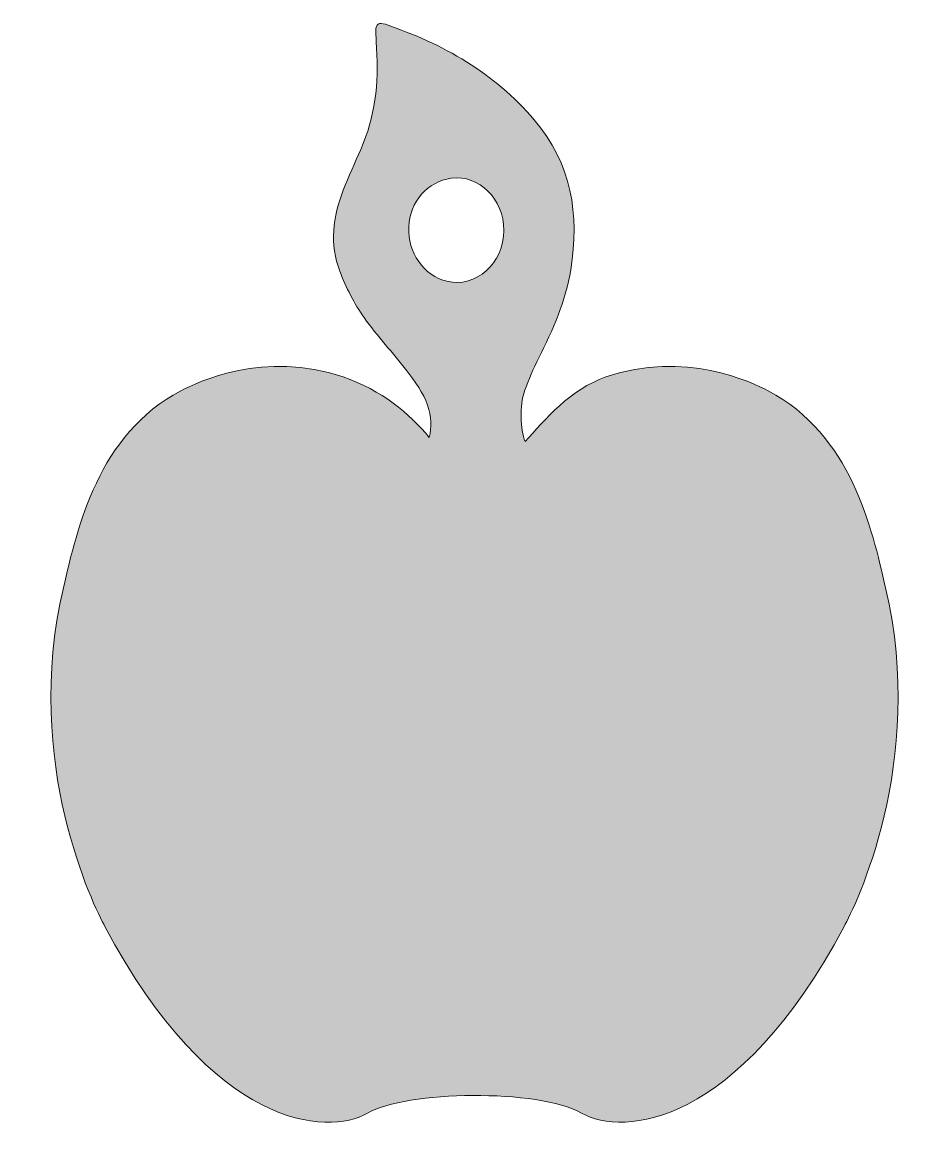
# Model space of a CAD drawing. Header units: inches. Extents: x 0.45 to 5.38, y -43.75 to -37.67.
import ezdxf

# ---------------------------------------------------------------- set-up
doc = ezdxf.new("R2010")
doc.units = ezdxf.units.IN
doc.header["$MEASUREMENT"] = 0
doc.layers.add('_U+0421_U+043B_U+043E_U+0439 1', color=7, linetype='Continuous')

# ---------------------------------------------------------------- blocks, each defined once
blk = doc.blocks.new('block 2')
at = {"layer": '_U+0421_U+043B_U+043E_U+0439 1', "lineweight": 0}
for points, knots in [([(5.1553, -40.7549), (5.0785, -40.4257), (4.9664, -39.9194), (4.5151, -39.6817), (4.4281, -39.6358), (4.0592, -39.4575), (3.6303, -39.6064), (3.4382, -39.6729), (3.2965, -39.8393), (3.1907, -39.9586), (3.164, -39.8908), (3.1593, -39.7628), (3.1881, -39.6826), (3.2103, -39.6214), (3.2351, -39.5606), (3.2646, -39.5025), (3.3422, -39.3493), (3.4115, -39.1938), (3.4393, -39.0225), (3.4881, -38.7219), (3.4439, -38.4436), (3.2406, -38.2051), (3.0228, -37.9501), (2.7431, -37.7907), (2.429, -37.6851), (2.3964, -37.6742), (2.3761, -37.6821), (2.3771, -37.7203), (2.3781, -37.7522), (2.3786, -37.784), (2.381, -37.8158), (2.3947, -38.0061), (2.3718, -38.1907), (2.2951, -38.3669), (2.2631, -38.4408), (2.2288, -38.5136), (2.1997, -38.5886), (2.1438, -38.7335), (2.1242, -38.8832), (2.181, -39.0308), (2.215, -39.1192), (2.2592, -39.206), (2.3131, -39.2832), (2.3839, -39.3847), (2.4717, -39.4742), (2.5465, -39.5729), (2.5906, -39.6308), (2.636, -39.6929), (2.6594, -39.7604), (2.6808, -39.8217), (2.6825, -39.8818), (2.6679, -39.9356), (2.5599, -39.8044), (2.4085, -39.6789), (2.1994, -39.6064), (1.7704, -39.4575), (1.4015, -39.6358), (1.3146, -39.6817), (0.8633, -39.9194), (0.7513, -40.4257), (0.6744, -40.7549), (0.4506, -41.7133), (0.8442, -42.4944), (0.9003, -42.5999), (1.4889, -43.7049), (2.1139, -43.7429), (2.3313, -43.6165), (2.5401, -43.495), (3.2635, -43.4822), (3.4985, -43.6165), (3.7232, -43.745), (4.3479, -43.6915), (4.9293, -42.5999), (4.9856, -42.4944), (5.379, -41.7133), (5.1553, -40.7549)], [0, 0, 0, 0, 1, 1, 1, 2, 2, 2, 3, 3, 3, 4, 4, 4, 5, 5, 5, 6, 6, 6, 7, 7, 7, 8, 8, 8, 9, 9, 9, 10, 10, 10, 11, 11, 11, 12, 12, 12, 13, 13, 13, 14, 14, 14, 15, 15, 15, 16, 16, 16, 17, 17, 17, 18, 18, 18, 19, 19, 19, 20, 20, 20, 21, 21, 21, 22, 22, 22, 23, 23, 23, 24, 24, 24, 25, 25, 25, 25]), ([(2.7649, -39.0853), (2.639, -39.0547), (2.5493, -38.9276), (2.5563, -38.789), (2.5629, -38.6511), (2.6586, -38.5414), (2.7872, -38.5239), (2.9397, -38.5032), (3.0744, -38.6363), (3.0749, -38.8079), (3.0751, -38.986), (2.9217, -39.1232), (2.7649, -39.0853)], [0, 0, 0, 0, 1, 1, 1, 2, 2, 2, 3, 3, 3, 4, 4, 4, 4])]:
    blk.add_open_spline(points, degree=3, knots=knots, dxfattribs=at)

msp = doc.modelspace()

# ---------------------------------------------------------------- hatches: boundary and pattern name
at = {"layer": '_U+0421_U+043B_U+043E_U+0439 1', "true_color": 0xffffff}
h = msp.add_hatch(color=7, dxfattribs=at)
h.dxf.hatch_style = 2
edge = h.paths.add_edge_path()
edge.add_spline(control_points=[(5.1553, -40.7549), (5.0785, -40.4257), (4.9664, -39.9194), (4.5151, -39.6817), (4.4281, -39.6358), (4.0592, -39.4575), (3.6303, -39.6064), (3.4382, -39.6729), (3.2965, -39.8393), (3.1907, -39.9586), (3.164, -39.8908), (3.1593, -39.7628), (3.1881, -39.6826), (3.2103, -39.6214), (3.2351, -39.5606), (3.2646, -39.5025), (3.3422, -39.3493), (3.4115, -39.1938), (3.4393, -39.0225), (3.4881, -38.7219), (3.4439, -38.4436), (3.2406, -38.2051), (3.0228, -37.9501), (2.7431, -37.7907), (2.429, -37.6851), (2.3964, -37.6742), (2.3761, -37.6821), (2.3771, -37.7203), (2.3781, -37.7522), (2.3786, -37.784), (2.381, -37.8158), (2.3947, -38.0061), (2.3718, -38.1907), (2.2951, -38.3669), (2.2631, -38.4408), (2.2288, -38.5136), (2.1997, -38.5886), (2.1438, -38.7335), (2.1242, -38.8832), (2.181, -39.0308), (2.215, -39.1192), (2.2592, -39.206), (2.3131, -39.2832), (2.3839, -39.3847), (2.4717, -39.4742), (2.5465, -39.5729), (2.5906, -39.6308), (2.636, -39.6929), (2.6594, -39.7604), (2.6808, -39.8217), (2.6825, -39.8818), (2.6679, -39.9356), (2.5599, -39.8044), (2.4085, -39.6789), (2.1994, -39.6064), (1.7704, -39.4575), (1.4015, -39.6358), (1.3146, -39.6817), (0.8633, -39.9194), (0.7513, -40.4257), (0.6744, -40.7549), (0.4506, -41.7133), (0.8442, -42.4944), (0.9003, -42.5999), (1.4889, -43.7049), (2.1139, -43.7429), (2.3313, -43.6165), (2.5401, -43.495), (3.2635, -43.4822), (3.4985, -43.6165), (3.7232, -43.745), (4.3479, -43.6915), (4.9293, -42.5999), (4.9856, -42.4944), (5.379, -41.7133), (5.1553, -40.7549)], knot_values=[0, 0, 0, 0, 1, 1, 1, 2, 2, 2, 3, 3, 3, 4, 4, 4, 5, 5, 5, 6, 6, 6, 7, 7, 7, 8, 8, 8, 9, 9, 9, 10, 10, 10, 11, 11, 11, 12, 12, 12, 13, 13, 13, 14, 14, 14, 15, 15, 15, 16, 16, 16, 17, 17, 17, 18, 18, 18, 19, 19, 19, 20, 20, 20, 21, 21, 21, 22, 22, 22, 23, 23, 23, 24, 24, 24, 25, 25, 25, 25], degree=3, periodic=1)
edge = h.paths.add_edge_path()
edge.add_spline(control_points=[(2.7649, -39.0853), (2.639, -39.0547), (2.5493, -38.9276), (2.5563, -38.789), (2.5629, -38.6511), (2.6586, -38.5414), (2.7872, -38.5239), (2.9397, -38.5032), (3.0744, -38.6363), (3.0749, -38.8079), (3.0751, -38.986), (2.9217, -39.1232), (2.7649, -39.0853)], knot_values=[0, 0, 0, 0, 1, 1, 1, 2, 2, 2, 3, 3, 3, 4, 4, 4, 4], degree=3, periodic=1)

# ---------------------------------------------------------------- block references
at = {"layer": '_U+0421_U+043B_U+043E_U+0439 1'}
msp.add_blockref('block 2', (0, 0), dxfattribs=at)

doc.saveas('drawing.dxf')
